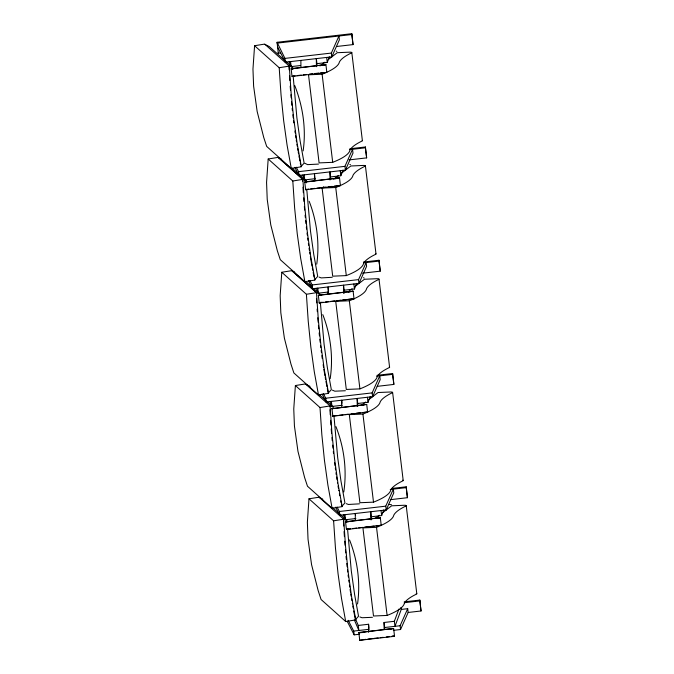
<?xml version="1.0" encoding="UTF-8"?>
<svg xmlns="http://www.w3.org/2000/svg" width="674" height="674" viewBox="0 0 674 674"><rect width="100%" height="100%" fill="white"/><g stroke="black" fill="none" stroke-linecap="round" stroke-linejoin="round"><path stroke-width="1.01" d="M254.587 45.714L252.961 69.136L253.618 86.146L257.165 111.53L263.77 137.572L266.677 146.401L291.286 168.416L301.371 166.79L297.175 143.621L293.738 119.012L291.117 93.138L289.281 66.103L264.663 44.088L254.587 45.714L279.196 67.72L281.033 94.764L283.653 120.638L287.099 145.247L291.286 168.416M268.185 158.988L266.567 182.41L267.224 199.428L270.763 224.804L277.368 250.854L280.274 259.675L304.892 281.69L314.969 280.064L310.781 256.904L307.336 232.294L304.715 206.412L302.879 179.377L278.261 157.362L268.185 158.988L292.802 181.003L294.639 208.039L297.259 233.912L300.697 258.521L304.892 281.69M281.783 272.262L280.165 295.684L280.822 312.702L284.369 338.078L290.974 364.128L293.872 372.949L318.49 394.964L328.575 393.346L324.379 370.178L320.942 345.568L318.313 319.687L316.485 292.651L291.867 270.636L281.783 272.262L306.4 294.277L308.237 321.313L310.857 347.186L314.295 371.795L318.49 394.964M295.389 385.536L293.763 408.958L294.428 425.976L297.967 451.361L304.572 477.403L307.479 486.224L332.097 508.238L342.173 506.621L337.977 483.452L334.54 458.842L331.92 432.969L330.083 405.925L305.465 383.919L295.389 385.536L320.007 407.551L321.835 434.587L324.464 460.468L327.901 485.078L332.097 508.238M308.987 498.811L307.369 522.232L308.026 539.251L311.565 564.635L318.179 590.677L321.077 599.506L345.695 621.521L355.771 619.895L351.584 596.726L348.146 572.116L345.518 546.243L343.681 519.207L319.072 497.193L308.987 498.811L333.605 520.825L335.441 547.861L338.062 573.743L341.499 598.352L345.695 621.521M330.184 378.704C333.394 357.186 330.656 334.843 322.787 314.589M343.782 491.978C347.076 470.022 344.111 447.241 335.938 426.634M303.132 150.9C306.325 128.869 302.862 106.18 294.74 85.556M316.738 264.174C319.712 243.044 316.881 221.173 309.189 201.315M357.54 603.997C360.59 582.437 357.54 560.119 349.536 539.908M316.957 65.673L316.94 63.651L327.252 62.471L329.35 56.835M330.555 178.947L330.538 176.933L340.85 175.745L342.948 170.109M344.17 293.232L344.144 290.208L354.448 289.02L356.554 283.383M357.768 406.515L357.742 403.482L368.055 402.294L370.152 396.666M371.374 519.789L371.349 516.756L381.653 515.576L383.759 509.94M401.013 607.417L401.257 609.431L394.956 626.331L394.349 621.293L398.898 609.094M331.802 56.843L331.347 53.069L338.938 36.017L339.393 39.791L331.802 56.843L285.405 62.176L277.528 46.902M345.4 170.118L344.945 166.343L352.536 149.291L352.991 153.065L345.4 170.118L299.003 175.451L294.841 167.363M359.006 283.392L358.551 279.617L366.142 262.565L366.597 266.348L359.006 283.392L312.61 288.725L308.439 280.637M372.604 396.666L372.149 392.891L379.74 375.848L380.195 379.622L372.604 396.666L326.208 401.999L322.037 393.919M386.202 509.948L385.755 506.166L393.346 489.122L393.793 492.896L386.202 509.948L339.814 515.281L335.644 507.193M393.346 630.342L400.558 629.516L400.112 625.742L407.703 608.689L401.257 609.431M400.558 629.516L408.149 612.464L407.703 608.689M301 166.562L304.134 163.125L300.149 141.119L296.88 117.739L293.139 75.85M314.598 279.836L317.732 276.399L313.747 254.393L310.487 231.013L306.737 189.124M355.4 619.659L358.534 616.23L354.558 594.224L351.289 570.844L347.548 528.947M319.998 65.959L324.927 62.168M328.204 59.649L337.236 52.707L349.831 52.159A3.303 0.708 -6.8 0 1 351.356 53.002L350.37 53.473A90.931 19.411 -6.8 0 0 339.359 62.109A83.146 17.751 -6.8 0 1 322.121 74.224L308.515 74.797L319.097 162.897L332.703 162.333A83.146 17.751 -6.8 0 0 349.941 150.209A90.931 19.411 -6.8 0 1 360.952 141.574L361.938 141.102A3.303 0.708 -6.8 0 0 362.224 140.487M375.831 253.761A3.303 0.708 -6.8 0 1 375.536 254.376L374.55 254.856A90.931 19.411 -6.8 0 0 363.539 263.492A83.146 17.751 -6.8 0 1 346.301 275.607L332.695 276.172L322.113 188.071L323.756 186.808M333.605 179.233L338.525 175.442M340.985 173.555L350.834 165.981L363.438 165.433A3.303 0.708 -6.8 0 1 364.954 166.276L363.977 166.748A90.931 19.411 -6.8 0 0 352.965 175.383A83.146 17.751 -6.8 0 1 335.728 187.507L322.113 188.071M348.028 291.876L352.131 288.725M354.591 286.829L364.432 279.255L377.036 278.716A3.303 0.708 -6.8 0 1 378.561 279.55L377.575 280.022A90.931 19.411 -6.8 0 0 366.563 288.657A83.146 17.751 -6.8 0 1 349.326 300.781L335.719 301.345L346.293 389.446L359.908 388.881A83.146 17.751 -6.8 0 0 377.145 376.766A90.931 19.411 -6.8 0 1 388.157 368.13L389.134 367.659A3.303 0.708 -6.8 0 0 389.26 366.968M361.626 405.15L365.729 401.999M368.189 400.103L378.038 392.529L390.634 391.99A3.303 0.708 -6.8 0 1 392.158 392.824L391.173 393.304A90.931 19.411 -6.8 0 0 380.17 401.94A83.146 17.751 -6.8 0 1 362.924 414.055L349.317 414.62L359.899 502.728L373.506 502.155A83.146 17.751 -6.8 0 0 390.743 490.04A90.931 19.411 -6.8 0 1 401.755 481.404L402.74 480.933A3.303 0.708 -6.8 0 0 402.622 480.183M375.224 518.432L379.327 515.273M382.613 512.745L391.636 505.803L404.24 505.264A3.303 0.708 -6.8 0 1 405.765 506.107L404.779 506.578A90.931 19.411 -6.8 0 0 393.768 515.214A83.146 17.751 -6.8 0 1 376.53 527.329L362.924 527.894L373.497 616.002L387.112 615.438A83.146 17.751 -6.8 0 0 404.349 603.314A90.931 19.411 -6.8 0 1 415.353 594.679L416.338 594.207A3.303 0.708 -6.8 0 0 416.229 593.457M332.215 277.292L321.212 277.907L319.063 277.107M359.419 503.84L348.416 504.464L346.267 503.655M318.473 164.094L307.614 164.633L304.875 163.302M342.771 300.006L354.035 298.708L319.24 302.988L321.136 302.179M362.519 412.572L367.633 411.991L332.838 416.262L334.742 415.454M376.117 525.855L381.231 525.265L346.444 529.545L348.34 528.736M324.017 65.024L325.921 64.611L326.831 72.438L292.036 76.44L291.126 68.605L325.921 64.611L291.126 68.883L293.089 68.58M334.767 178.93L339.528 177.885L340.429 185.712L305.634 189.714L304.724 181.887L339.528 177.885L304.732 182.165L306.687 181.854M348.365 292.204L353.125 291.16L354.035 298.986M361.972 405.478L363.867 405.066M376.522 518.55L380.33 517.708L381.24 525.543M390.768 629.095L393.624 628.471L394.534 636.298L359.739 640.3L358.829 632.473L393.624 628.471L358.829 632.751L364.718 632.389M279.196 67.72L289.281 66.103M292.802 181.003L302.879 179.377M306.4 294.277L316.485 292.651M320.007 407.551L330.083 405.925M333.605 520.825L343.681 519.207M285.405 62.176L284.95 58.402L277.073 42.294L351.82 33.7L353.033 44.602L336.427 46.514M277.081 43.128L351.828 34.534L351.82 33.7M277.073 42.294L278.286 53.195L280.367 52.96M284.95 58.402L331.347 53.069M289.104 61.797L291.168 66.616L300.444 65.546M295.102 75.808L292.036 76.44M297.15 75.572L301.244 75.1M303.292 74.865L306.358 74.511M309.433 74.157L312.5 73.803M314.547 73.576L318.642 73.104M320.689 72.868L323.756 72.514M349.848 148.769L365.418 146.974L366.639 157.885L348.989 159.907M349.444 149.645L365.426 147.808L365.418 146.974M296.24 167.186L298.557 171.676L344.945 166.343M302.71 175.072L304.766 179.891L315.078 178.711L314.472 173.673L314.531 180.742M308.7 189.082L305.634 189.714M310.748 188.846L314.842 188.375M316.89 188.139L326.106 187.086M328.145 186.85L332.24 186.378M334.287 186.142L338.382 185.67M363.446 262.043L379.024 260.248L380.237 271.159L362.587 273.189M364.078 262.809L379.024 261.091L379.024 260.248M309.838 280.46L312.155 284.95L358.551 279.617M316.308 288.346L318.364 293.165L328.676 291.985M319.232 302.71L323.326 302.238M325.373 302.003L328.449 301.649M330.496 301.421L334.59 300.949M336.629 300.714L340.724 300.242M377.052 375.317L392.622 373.531L393.827 383.599L393.835 384.433L377.229 386.345M376.648 376.202L392.63 374.365L392.622 373.531M323.436 393.734L325.753 398.224L372.149 392.891M329.915 401.628L331.97 406.447L342.282 405.259M366.723 404.434L331.937 408.714L366.723 404.434L367.633 412.269M332.838 415.984L336.933 415.513M338.98 415.285L343.074 414.813M345.122 414.577L348.188 414.224M351.255 413.87L354.33 413.516M356.377 413.28L360.472 412.808M391.687 488.473L406.22 486.805L407.441 497.707L390.827 499.619M390.246 489.476L406.228 487.639L406.22 486.805M337.042 507.008L339.359 511.499L385.755 506.166M343.513 514.902L345.568 519.721L355.88 518.533M346.436 529.267L350.531 528.795M352.578 528.559L356.672 528.087M358.72 527.852L362.814 527.38M364.861 527.144L374.07 526.091M404.248 601.865L419.826 600.079L421.039 610.981L408.149 612.464M404.257 602.708L419.835 600.913L419.826 600.079M355.383 618.698L358.265 625.447L368.577 624.259L369.057 628.286M384.104 629.55L384.037 622.481L394.349 621.293M348.155 620.291L353.715 631.075L369.175 629.297M384.66 629.533L384.643 627.519L400.112 625.742M347.22 621.369L354.17 634.849L359.326 634.251M365.881 639.314L359.739 640.3M367.928 639.078L372.014 638.607M374.062 638.371L378.156 637.907M380.203 637.671L383.279 637.318M386.345 636.964L389.42 636.61M391.459 636.374L394.534 636.298M345.383 390.743L334.818 391.19L332.366 390.128M388.586 504.379L391.459 504.708M372.427 617.308L362.022 617.738L359.874 616.937M321.271 295.119L318.33 295.439L353.125 291.16L318.33 295.161L319.24 302.988M334.877 408.393L331.928 408.436L332.838 416.262M348.475 521.676L345.535 521.988L380.33 517.708L345.535 521.71L346.444 529.545M336.259 51.182L336.84 51.367M349.865 164.464L350.438 164.641M363.463 277.739L364.154 278.033M392.571 635.936L394.534 636.02M292.769 69.565L292.651 67.467L288.91 65.867L289.146 69.902M281.1 158.954L278.446 157.632L302.508 179.141L306.249 180.75L306.375 182.839M329.712 405.697L333.453 407.298L326.435 401.022M343.31 518.972L347.051 520.572L333.023 508.028M264.848 44.349L269.263 46.557L292.651 67.467M294.698 272.229L292.053 270.906L316.114 292.423L319.847 294.024L313.612 288.447M305.651 384.18L310.065 386.387M319.249 497.454L322.787 499.223M292.221 168.197L306.249 180.75M305.819 281.471L312.054 287.048M319.417 394.753L324.876 399.631M354.339 619.878L358.871 630.476L358.265 625.447M353.715 611.006L355.223 618.74M298.043 150.866L297.605 148.339M299.559 159.174L299.922 161.019M300.284 162.864L300.638 164.709M313.166 272.448L314.059 277.065M326.587 384.795L326.941 386.649M327.303 388.494L328.204 393.111L331.338 389.673L327.353 367.667L324.084 344.288L320.344 302.399M338.752 490.225L338.845 490.697M340.724 500.841L341.086 502.694M341.44 504.54L341.802 506.385L344.936 502.956L340.951 480.95L337.682 457.57L333.942 415.673M352.35 603.5L352.443 603.971M298.22 151.877L298.582 153.883M298.944 155.896L299.307 157.901M311.641 264.141L312.003 266.154M312.365 268.168L312.728 270.173M325.239 377.423L325.609 379.428M325.972 381.442L326.334 383.447M339.384 493.713L339.755 495.719M352.805 605.985L353.168 607.99M323.865 369.268L324.978 375.923M337.463 482.542L337.556 483.031M351.154 596.313L350.783 593.962M296.922 144.236L297.268 146.283M309.063 248.158L309.408 250.425M310.352 256.482L311.548 263.669M338.07 486.114L338.407 488.17M351.499 598.36L351.836 600.416M295.524 135.297L295.953 138.077M296.24 139.931L296.518 141.793M307.984 240.45L307.689 238.158M309.695 252.278L309.981 254.14M323.158 364.634L323.579 367.414M336.612 476.981L337.042 479.762M350.076 589.329L350.497 592.109M294.917 131.026L295.187 132.955M308.389 243.339L308.658 245.269M321.852 355.653L322.256 358.543M335.323 467.958L335.593 469.888M335.989 472.777L336.259 474.707M348.787 580.272L349.056 582.201M349.461 585.091L349.73 587.02M293.578 120.857L293.83 122.87M307.049 233.128L307.302 235.142M320.521 345.4L320.782 347.413M321.161 350.429L321.414 352.443M334.633 462.701L335.02 465.717M348.113 574.964L348.365 576.978M351.828 34.534L353.033 44.602M365.426 147.808L366.639 157.885M379.024 261.091L380.237 271.159M392.63 374.365L393.835 384.433M406.228 487.639L407.441 497.707M419.835 600.913L421.039 610.981M351.811 52.564L362.385 140.664M365.409 165.838L375.991 253.946M379.015 279.112L389.589 367.22M392.613 392.394L403.195 480.495M406.211 505.669L416.793 593.769M326.646 57.433L327.252 62.471M340.244 170.707L340.85 175.745M353.85 283.99L354.448 289.02M367.448 397.264L368.055 402.294M381.046 510.538L381.653 515.576M322.121 74.224L332.703 162.333M335.728 187.507L346.301 275.607M349.326 300.781L359.908 388.881M362.924 414.055L373.506 502.155M376.53 527.329L387.112 615.438M316.94 63.651L316.333 58.621L316.409 66.701M330.538 176.933L329.94 171.895L330.007 179.975M344.144 290.208L343.538 285.169L343.605 293.249M357.742 403.482L357.136 398.444L357.212 406.523M371.349 516.756L370.742 511.726L370.81 519.806M384.037 622.481L384.643 627.519M328.558 290.974L328.07 286.947L328.137 294.016M342.038 403.246L341.676 400.221L341.735 407.298M355.518 515.517L355.274 513.504L355.333 520.572M290.561 61.578L291.168 66.616M304.159 174.861L304.766 179.891M317.766 288.135L318.364 293.165M331.364 401.409L331.97 406.447M344.962 514.683L345.568 519.721M298.557 171.676L299.003 175.451M312.155 284.95L312.61 288.725M325.753 398.224L326.208 401.999M339.359 511.499L339.814 515.281M353.715 631.075L354.17 634.849M347.144 566.834L346.773 563.481M347.498 569.901L347.725 571.948M333.31 451.513L333.546 453.56M319.83 339.258L320.175 342.325M306.341 227.003L306.577 229.05M292.853 114.748L293.207 117.824M346.048 556.387L346.36 559.428M332.653 445.135L332.964 448.176M319.156 332.872L319.468 335.913M305.347 217.567L305.111 215.099M305.659 220.609L305.971 223.65M291.85 105.304L291.505 101.825M292.162 108.346L292.39 110.662M345.459 549.883L345.728 552.907M331.945 437.611L332.223 440.644M318.17 322.315L317.791 317.732M318.44 325.348L318.743 328.819M304.656 210.052L304.345 206.488M290.873 94.756L291.143 97.789M344.751 541.247L345.071 545.3M331.229 428.984L331.583 433.576M303.949 201.425L303.679 197.844M290.191 86.12L290.511 90.173M344.06 531.508L344.414 536.647M330.605 420.29L330.909 424.94M317.142 309.071L317.311 311.658M303.334 192.705L302.98 187.203M289.795 80.459L289.5 75.943M343.428 520.985L343.732 526.023M329.948 409.725L330.243 414.763M316.468 298.464L316.721 302.904M302.508 179.141L302.626 181.163M368.577 624.259L368.644 632.338M315.078 178.711L315.095 180.725M300.874 60.399L300.933 67.467M278.278 52.361L278.286 53.195"/></g></svg>
